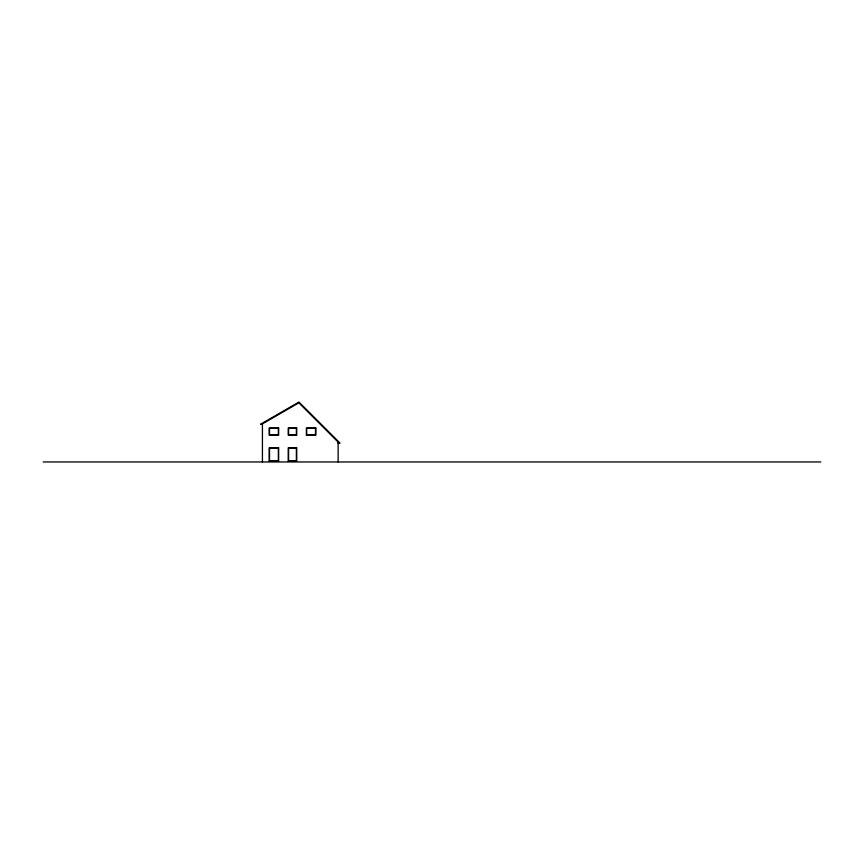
<?xml version="1.0" encoding="UTF-8"?>
<svg xmlns="http://www.w3.org/2000/svg" width="864" height="864" viewBox="0 0 864 864"><rect width="100%" height="100%" fill="white"/><g stroke="black" fill="none" stroke-linecap="round" stroke-linejoin="round"><path stroke-width="1.3" d="M261.792 424.235L298.858 402.829L339.12 443.092M262.429 424.235L260.539 424.235L298.966 402.041L340.016 443.092L338.126 443.092M43.2 461.959L820.8 461.959M338.126 442.098L338.126 461.959M262.429 423.868L262.429 461.959M278.651 428.004L269.212 428.004L269.212 435.229L278.651 435.229L278.651 428.004M296.698 428.004L288.263 428.004L288.263 435.229L296.698 435.229L296.698 428.004M315.803 428.004L306.374 428.004L306.374 435.229L315.803 435.229L315.803 428.004M278.338 428.317L269.536 428.317L269.536 434.916L278.338 434.916L278.338 428.317M296.374 428.317L288.587 428.317L288.587 434.916L296.374 434.916L296.374 428.317M315.49 428.317L306.688 428.317L306.688 434.916L315.49 434.916L315.49 428.317M278.651 447.811L269.212 447.811L269.212 461.322L278.651 461.322L278.651 447.811M296.698 447.811L288.263 447.811L288.263 461.322L296.698 461.322L296.698 447.811M278.338 448.124L269.536 448.124L269.536 461.009L278.338 461.009L278.338 448.124M296.374 448.124L288.587 448.124L288.587 461.009L296.374 461.009L296.374 448.124"/></g></svg>
